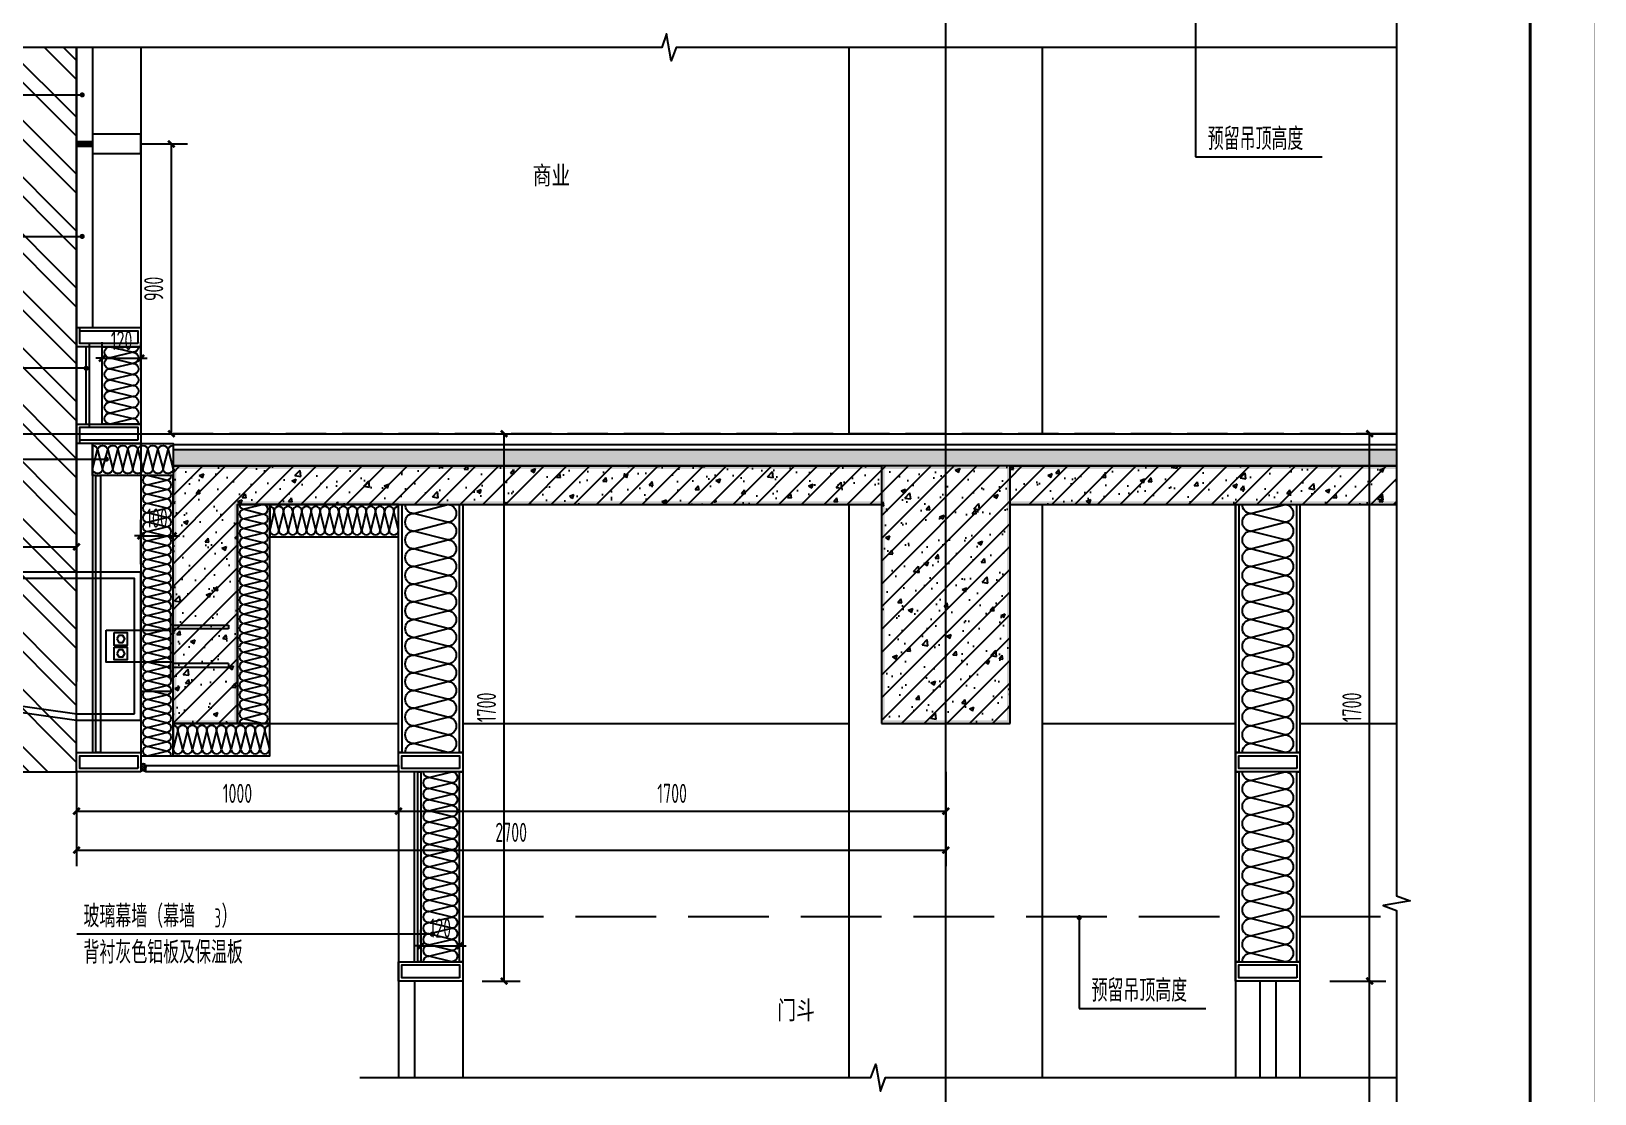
# Model space of a CAD drawing. Extents: x 76956 to 102217, y 21605 to 39570.
# Drawn here: x 83981 to 88837, y 31298 to 34598 of the extents above; entities that cross this region are included whole.
import ezdxf

# ---------------------------------------------------------------- set-up
doc = ezdxf.new("R2010")
doc.units = 0
doc.header["$LTSCALE"] = 1000
doc.header["$MEASUREMENT"] = 0
doc.linetypes.add('DASH', pattern=[0.35, 0.25, -0.1])
doc.linetypes.add('DOTE', pattern=[2.42, 2, -0.2, 0.02, -0.2])
for name, color, linetype in [('00-图签', 7, 'Continuous'), ('01-标注_尺寸', 124, 'Continuous'), ('01-标注_符号', 200, 'Continuous'), ('02-TEXT_标注', 130, 'Continuous'), ('05-填充_156', 156, 'Continuous'), ('05-填充_天正', 26, 'Continuous'), ('A-C_玻璃幕墙', 140, 'Continuous'), ('A-D_龙骨', 152, 'Continuous'), ('A-STR-面层', 191, 'Continuous'), ('A-SUR_保温', 222, 'Continuous'), ('A-SUR_吊顶', 40, 'Continuous'), ('A-SUR_看线', 231, 'Continuous'), ('A-SUR_面层', 191, 'Continuous'), ('A-TECH_结构', 21, 'Continuous'), ('A-金属背板', 30, 'Continuous'), ('A_AXIS-轴线', 36, 'Continuous'), ('A_STR-砼墙', 51, 'Continuous'), ('A_STR-砼柱', 51, 'Continuous'), ('D_铝板', 181, 'Continuous'), ('PUB_WALL', 9, 'Continuous')]:
    doc.layers.add(name, color=color, linetype=linetype)
doc.layers.add('DIM_MODI', color=2, linetype='Continuous', plot=False)
doc.layers.add('STE1_carbon steel', color=66, linetype='Continuous', lineweight=25)
doc.styles.add('_TCH_DIM', font='ros1.shx', dxfattribs={"width": 0.75, "bigfont": 'jd.shx'})
doc.styles.add('_TCH_DIM_T3', font='ros1.shx', dxfattribs={"width": 0.705882, "bigfont": 'jd.shx'})
doc.styles.get("Standard").update_dxf_attribs({"font": 'STXIHEI_0.TTF', "width": 0.75})
doc.dimstyles.new('_TCH_ARCH&&20', dxfattribs={"dimtxt": 59.5, "dimasz": 20, "dimexe": 50, "dimexo": 60, "dimgap": 25.25, "dimtad": 1, "dimdec": 0, "dimzin": 0, "dimdsep": 46, "dimtxsty": '_TCH_DIM_T3', "dimblk": 'ARCHTICK', "dimcen": 0.09, "dimclrt": 7, "dimazin": 2, "dimtfac": 1, "dimtdec": 0, "dimtix": 1, "dimtmove": 2, "dimatfit": 3, "dimfxl": 0, "dimtolj": 1, "dimtzin": 0, "dimarcsym": 0})
pattern_1 = [(45, (0, 0), (-35.35534, 35.35534), []), (50, (0, 0), (143.45204, -12.55043), [15, -165]), (355, (0, 0), (-27.75027, 150.43843), [12, -132]), (100.4514, (11.95, -1.05), (115.70188, 137.8879), [12.74804, -140.22842]), (46.1842, (0, 40), (213.4482, -33.1038), [22.5, -247.5]), (96.6356, (17.79, 37.24), (186.93254, 194.82357), [19.12206, -210.3426]), (351.1842, (0, 40), (186.9324, 194.8237), [18, -198]), (21, (20, 30), (119.38141, -80.52378), [15, -165]), (326, (20, 30), (48.66307, 145.03), [12, -132]), (71.4514, (29.95, 23.29), (168.04453, 64.5061), [12.74804, -140.22842]), (37.5, (0, 0), (2.43197, 66.57877), [0, -130.4, 0, -134, 0, -132.5]), (7.5, (0, 0), (52.61391, 78.88234), [0, -76.4, 0, -127.4, 0, -50.5]), (327.5, (-44.6, 0), (106.764487, -4.510974), [0, -50, 0, -156, 0, -207]), (317.5, (-64.6, 0), (116.63723, 20.021), [0, -65, 0, -103.6, 0, -147])]

# ---------------------------------------------------------------- blocks, each defined once
blk = doc.blocks.new('$LinePat$岩棉板')
at = {"color": 0}
for p, q in [((0, -17), (12, -67)), ((12, -67), (24, -17))]:
    blk.add_line(p, q, dxfattribs=at)
for centre, start, end in [((12, -17), 0, 180), ((0, -67), 270, 0), ((24, -67), 180, 270)]:
    blk.add_arc(centre, 12, start, end, dxfattribs=at)
at = {"layer": 'Defpoints'}
blk.add_point((0, 0.1), dxfattribs=at)
at = {"layer": 'Defpoints', "color": 0}
blk.add_point((24, -84), dxfattribs=at)
blk = doc.blocks.new('*U55')
blk.add_lwpolyline([(0, 100), (870, 100), (870, 0), (0, 0)], close=True)
at = {"color": 8, "xscale": -1.208333332326955, "yscale": 1.188379012465143, "zscale": 1.188379012465143}
for p in [(29, 100), (58, 100), (87, 100), (116, 100), (145, 100), (174, 100), (203, 100), (232, 100), (261, 100), (290, 100), (319, 100), (348, 100), (377, 100), (406, 100), (435, 100), (464, 100), (493, 100), (522, 100), (551, 100), (580, 100), (609, 100), (638, 100), (667, 100), (696, 100), (725, 100), (754, 100), (783, 100), (812, 100), (841, 100), (870, 100)]:
    blk.add_blockref('$LinePat$岩棉板', p, dxfattribs=at)
blk = doc.blocks.new('*U7')
blk.add_lwpolyline([(0, 100), (250, 100), (250, 0), (0, 0)], close=True)
at = {"color": 8, "xscale": -1.302083332321743, "yscale": 1.188379012465143, "zscale": 1.188379012465143}
for p in [(31.3, 100), (62.5, 100), (93.8, 100), (125, 100), (156.3, 100), (187.5, 100), (218.8, 100), (250, 100)]:
    blk.add_blockref('$LinePat$岩棉板', p, dxfattribs=at)
blk = doc.blocks.new('hk')
at = {"layer": 'A-C_玻璃幕墙'}
for points in [[(0, 0), (200, 0), (200, 60), (0, 60)], [(10, 10), (190, 10), (190, 50), (10, 50)]]:
    blk.add_lwpolyline(points, close=True, dxfattribs=at)
blk = doc.blocks.new('*U9')
blk.add_lwpolyline([(0, 100), (300, 100), (300, 0), (0, 0)], close=True)
at = {"color": 8, "xscale": -1.249999998958332, "yscale": 1.188379012465143, "zscale": 1.188379012465143}
for p in [(30, 100), (60, 100), (90, 100), (120, 100), (150, 100), (180, 100), (210, 100), (240, 100), (270, 100), (300, 100)]:
    blk.add_blockref('$LinePat$岩棉板', p, dxfattribs=at)
blk = doc.blocks.new('*U10')
blk.add_lwpolyline([(0, 100), (680, 100), (680, 0), (0, 0)], close=True)
at = {"color": 8, "xscale": -1.231884056944115, "yscale": 1.188379012465143, "zscale": 1.188379012465143}
for p in [(29.6, 100), (59.1, 100), (88.7, 100), (118.3, 100), (147.8, 100), (177.4, 100), (207, 100), (236.5, 100), (266.1, 100), (295.7, 100), (325.2, 100), (354.8, 100), (384.3, 100), (413.9, 100), (443.5, 100), (473, 100), (502.6, 100), (532.2, 100), (561.7, 100), (591.3, 100), (620.9, 100), (650.4, 100), (680, 100)]:
    blk.add_blockref('$LinePat$岩棉板', p, dxfattribs=at)
blk = doc.blocks.new('*U11')
blk.add_lwpolyline([(0, 100), (400, 100), (400, 0), (0, 0)], close=True)
at = {"color": 8, "xscale": -1.190466317077269, "yscale": 1.188379012465143, "zscale": 1.188379012465143}
for p in [(28.6, 100), (57.1, 100), (85.7, 100), (114.3, 100), (142.9, 100), (171.4, 100), (200, 100), (228.6, 100), (257.1, 100), (285.7, 100), (314.3, 100), (342.9, 100), (371.4, 100), (400, 100)]:
    blk.add_blockref('$LinePat$岩棉板', p, dxfattribs=at)
blk = doc.blocks.new('*U15')
at = {"layer": '05-填充_156'}
h = blk.add_hatch(dxfattribs=at)
h.set_pattern_fill('金属', color=256, scale=50)
h.set_pattern_definition([(45, (-3e-10, 2309.96), (-88.3883, 88.3883), []), (45, (58.93, 2309.96), (-88.3883, 88.3883), [])])
h.paths.add_polyline_path([(-300, 2030), (0, 2030), (0, -220), (-300, -220)])
at = {"layer": 'A-SUR_看线', "color": 8}
blk.add_lwpolyline([(-300, 2030), (0, 2030), (0, -220), (-300, -220)], close=True, dxfattribs=at)
blk = doc.blocks.new('图框-A1')
for points, const_width in [([(0, 0), (841, 0), (841, 594), (0, 594)], 0.05), ([(766, 584), (25, 584), (25, 10), (766, 10)], 0.5)]:
    blk.add_lwpolyline(points, close=True, dxfattribs=dict(const_width=const_width))
blk = doc.blocks.new('幕墙龙骨')
at = {"const_width": 20}
blk.add_lwpolyline([(-150, 0), (-200, 0)], dxfattribs=at)
blk.add_lwpolyline([(-150, 30), (-150, -30), (0, -30), (0, 30)], close=True)
blk = doc.blocks.new('A$C68D91851')
at = {"layer": 'STE1_carbon steel', "color": 225}
for p, q in [((172, 65.5), (172, 53.5)), ((172, -53.5), (172, -65.5))]:
    blk.add_line(p, q, dxfattribs=at)
for points in [[(-8, -100), (0, -100), (0, 100), (-8, 100)], [(-208, 50), (-8, 50), (-8, -50), (-208, -50)]]:
    blk.add_lwpolyline(points, close=True, dxfattribs=at)
at = {"layer": 'STE1_carbon steel', "color": 225, "elevation": 0}
for points in [[(0, 65.5), (172, 65.5)], [(172, 53.5), (0, 53.5)], [(172, -53.5), (0, -53.5)], [(0, -65.5), (172, -65.5)]]:
    blk.add_lwpolyline(points, dxfattribs=at)
for points in [[(-182.5, 42.5), (-142.5, 42.5), (-142.5, 2.5), (-182.5, 2.5)], [(-175, 22.5), (-168.7, 11.7), (-156.3, 11.7), (-150, 22.5), (-156.3, 33.3), (-168.7, 33.3)], [(-182.5, -2.5), (-142.5, -2.5), (-142.5, -42.5), (-182.5, -42.5)], [(-175, -22.5), (-168.7, -33.3), (-156.3, -33.3), (-150, -22.5), (-156.3, -11.7), (-168.7, -11.7)]]:
    blk.add_lwpolyline(points, close=True, dxfattribs=at)
blk = doc.blocks.new('000')
at = {"layer": '05-填充_天正'}
h = blk.add_hatch(dxfattribs=at)
h.set_pattern_fill('AR-CONC', color=256, scale=20, style=0)
h.set_pattern_definition([(50, (0, 0), (36.43693, -3.18782), [3.81, -41.91]), (355, (0, 0), (-7.04857, 38.21133), [3.048, -33.528]), (100.451, (3.036, -0.266), (29.3885, 35.02334), [3.238, -35.618]), (46.1842, (0, 10.16), (54.2158, -8.40847), [5.715, -62.865]), (96.6356, (4.52, 9.46), (47.48085, 49.4851), [4.857, -53.427]), (351.184, (0, 10.16), (47.4809, 49.485), [4.572, -50.292]), (21, (5.08, 7.62), (30.32298, -20.4531), [3.81, -41.91]), (326, (5.08, 7.62), (12.3604, 36.8376), [3.048, -33.528]), (71.4514, (7.607, 5.916), (42.6833, 16.38457), [3.238, -35.618]), (37.5, (0, 0), (0.61772, 16.91101), [0, -33.1216, 0, -34.036, 0, -33.655]), (7.5, (0, 0), (13.36393, 20.036115), [0, -19.4056, 0, -32.3596, 0, -12.827]), (327.5, (-11.328, 0), (27.11812, -1.14575), [0, -12.7, 0, -39.624, 0, -52.578]), (317.5, (-16.408, 0), (29.62584, 5.0853), [0, -16.51, 0, -26.3144, 0, -37.338])])
h.paths.add_polyline_path([(-3800, 50), (-3800, 0), (0, 0), (0, 50)])
at = {"layer": 'PUB_WALL'}
for points in [[(-3800, 50), (0, 50), (0, 40), (-3800, 40)], [(-3800, 0), (0, 0), (0, 10), (-3800, 10)]]:
    blk.add_hatch(color=256, dxfattribs=at).paths.add_polyline_path(points)
at = {"layer": 'A-STR-面层', "linetype": 'DASH', "ltscale": 0.5}
blk.add_lwpolyline([(-3800, 100), (0, 100)], dxfattribs=at)
at = {"layer": 'A-STR-面层'}
blk.add_lwpolyline([(-3800, 65), (0, 65)], dxfattribs=at)
at = {"layer": 'A-SUR_面层'}
for p, q in [((-3800, 50), (0, 50)), ((-3800, 0), (0, 0))]:
    blk.add_line(p, q, dxfattribs=at)
blk = doc.blocks.new('_ArchTick')
at = {"color": 0, "linetype": 'ByBlock', "const_width": 0.4}
blk.add_lwpolyline([(-0.5, -0.5), (0.5, 0.5)], dxfattribs=at)
blk = doc.blocks.new('*D99')
at = {"layer": '01-标注_尺寸', "color": 0, "lineweight": -2, "transparency": 16777216}
for p, q in [((84121.3, 32298.1), (84121.3, 32126)), ((85121.3, 32298.1), (85121.3, 32126)), ((84121.3, 32176), (85121.3, 32176))]:
    blk.add_line(p, q, dxfattribs=at)
at = {"layer": 'Defpoints', "color": 0, "transparency": 16777216}
for p in [(84121.3, 32358.1), (85121.3, 32358.1), (85121.3, 32176)]:
    blk.add_point(p, dxfattribs=at)
at = {"layer": '01-标注_尺寸', "color": 0, "lineweight": -2, "transparency": 16777216, "xscale": 20, "yscale": 20, "zscale": 20, "rotation": 180}
blk.add_blockref('_ArchTick', (84121.3, 32176), dxfattribs=at)
at = {"layer": '01-标注_尺寸', "color": 0, "lineweight": -2, "transparency": 16777216, "xscale": 20, "yscale": 20, "zscale": 20}
blk.add_blockref('_ArchTick', (85121.3, 32176), dxfattribs=at)
at = {"layer": '01-标注_尺寸', "color": 7, "transparency": 16777216, "insert": (84621.3, 32231), "char_height": 59.5, "attachment_point": 5, "style": '_TCH_DIM_T3'}
blk.add_mtext('\\A1;1000', dxfattribs=at)
blk = doc.blocks.new('*D100')
at = {"layer": '01-标注_尺寸', "color": 0, "lineweight": -2, "transparency": 16777216}
for p, q in [((85121.3, 32298.1), (85121.3, 32126)), ((86821.3, 32298.1), (86821.3, 32126)), ((85121.3, 32176), (86821.3, 32176))]:
    blk.add_line(p, q, dxfattribs=at)
at = {"layer": 'Defpoints', "color": 0, "transparency": 16777216}
for p in [(85121.3, 32358.1), (86821.3, 32358.1), (86821.3, 32176)]:
    blk.add_point(p, dxfattribs=at)
at = {"layer": '01-标注_尺寸', "color": 0, "lineweight": -2, "transparency": 16777216, "xscale": 20, "yscale": 20, "zscale": 20, "rotation": 180}
blk.add_blockref('_ArchTick', (85121.3, 32176), dxfattribs=at)
at = {"layer": '01-标注_尺寸', "color": 0, "lineweight": -2, "transparency": 16777216, "xscale": 20, "yscale": 20, "zscale": 20}
blk.add_blockref('_ArchTick', (86821.3, 32176), dxfattribs=at)
at = {"layer": '01-标注_尺寸', "color": 7, "transparency": 16777216, "insert": (85971.3, 32231), "char_height": 59.5, "attachment_point": 5, "style": '_TCH_DIM_T3'}
blk.add_mtext('\\A1;1700', dxfattribs=at)
blk = doc.blocks.new('*D131')
at = {"layer": '01-标注_尺寸', "color": 0, "lineweight": -2, "transparency": 16777216}
for p, q in [((84321.3, 34248.1), (84466.1, 34248.1)), ((84416.1, 33348.1), (84416.1, 34248.1)), ((84321.3, 33348.1), (84466.1, 33348.1))]:
    blk.add_line(p, q, dxfattribs=at)
at = {"layer": 'Defpoints', "color": 0, "transparency": 16777216}
for p in [(84261.3, 34248.1), (84416.1, 34248.1), (84261.3, 33348.1)]:
    blk.add_point(p, dxfattribs=at)
at = {"layer": '01-标注_尺寸', "color": 0, "lineweight": -2, "transparency": 16777216, "xscale": 20, "yscale": 20, "zscale": 20}
for p, rotation in [((84416.1, 34248.1), 90), ((84416.1, 33348.1), 270)]:
    blk.add_blockref('_ArchTick', p, dxfattribs=dict(at, rotation=rotation))
at = {"layer": '01-标注_尺寸', "color": 7, "transparency": 16777216, "insert": (84361.1, 33798.1), "char_height": 59.5, "attachment_point": 5, "rotation": 90, "style": '_TCH_DIM_T3'}
blk.add_mtext('\\A1;900', dxfattribs=at)
blk = doc.blocks.new('*D209')
at = {"layer": '01-标注_尺寸', "color": 0, "lineweight": -2, "transparency": 16777216}
for p, q in [((82321.3, 32978.1), (82321.3, 33046.5)), ((84121.3, 32978.1), (84121.3, 33046.5)), ((82321.3, 32996.5), (84121.3, 32996.5))]:
    blk.add_line(p, q, dxfattribs=at)
at = {"layer": 'Defpoints', "color": 0, "transparency": 16777216}
for p in [(84121.3, 32996.5), (82321.3, 32918.1), (84121.3, 32918.1)]:
    blk.add_point(p, dxfattribs=at)
at = {"layer": '01-标注_尺寸', "color": 0, "lineweight": -2, "transparency": 16777216, "xscale": 20, "yscale": 20, "zscale": 20, "rotation": 180}
blk.add_blockref('_ArchTick', (82321.3, 32996.5), dxfattribs=at)
at = {"layer": '01-标注_尺寸', "color": 0, "lineweight": -2, "transparency": 16777216, "xscale": 20, "yscale": 20, "zscale": 20}
blk.add_blockref('_ArchTick', (84121.3, 32996.5), dxfattribs=at)
at = {"layer": '01-标注_尺寸', "color": 7, "transparency": 16777216, "insert": (83221.3, 33051.5), "char_height": 59.5, "attachment_point": 5, "style": '_TCH_DIM_T3'}
blk.add_mtext('\\A1;1800', dxfattribs=at)
blk = doc.blocks.new('*D211')
at = {"layer": '01-标注_尺寸', "color": 0, "lineweight": -2, "transparency": 16777216}
for p, q in [((84121.3, 32152.1), (84121.3, 32005)), ((86821.3, 32152.1), (86821.3, 32005)), ((84121.3, 32055), (86821.3, 32055))]:
    blk.add_line(p, q, dxfattribs=at)
at = {"layer": 'Defpoints', "color": 0, "transparency": 16777216}
for p in [(84121.3, 32212.1), (86821.3, 32212.1), (86821.3, 32055)]:
    blk.add_point(p, dxfattribs=at)
at = {"layer": '01-标注_尺寸', "color": 0, "lineweight": -2, "transparency": 16777216, "xscale": 20, "yscale": 20, "zscale": 20, "rotation": 180}
blk.add_blockref('_ArchTick', (84121.3, 32055), dxfattribs=at)
at = {"layer": '01-标注_尺寸', "color": 0, "lineweight": -2, "transparency": 16777216, "xscale": 20, "yscale": 20, "zscale": 20}
blk.add_blockref('_ArchTick', (86821.3, 32055), dxfattribs=at)
at = {"layer": '01-标注_尺寸', "color": 7, "transparency": 16777216, "insert": (85471.3, 32110), "char_height": 59.5, "attachment_point": 5, "style": '_TCH_DIM_T3'}
blk.add_mtext('\\A1;2700', dxfattribs=at)
blk = doc.blocks.new('*D214')
at = {"layer": '01-标注_尺寸', "color": 0, "lineweight": -2, "transparency": 16777216}
for p, q in [((85381.3, 33348.1), (85499.5, 33348.1)), ((85449.5, 31648.1), (85449.5, 33348.1)), ((85381.3, 31648.1), (85499.5, 31648.1))]:
    blk.add_line(p, q, dxfattribs=at)
at = {"layer": 'Defpoints', "color": 0, "transparency": 16777216}
for p in [(85321.3, 33348.1), (85449.5, 33348.1), (85321.3, 31648.1)]:
    blk.add_point(p, dxfattribs=at)
at = {"layer": '01-标注_尺寸', "color": 0, "lineweight": -2, "transparency": 16777216, "xscale": 20, "yscale": 20, "zscale": 20}
for p, rotation in [((85449.5, 33348.1), 90), ((85449.5, 31648.1), 270)]:
    blk.add_blockref('_ArchTick', p, dxfattribs=dict(at, rotation=rotation))
at = {"layer": '01-标注_尺寸', "color": 7, "transparency": 16777216, "insert": (85394.5, 32498.1), "char_height": 59.5, "attachment_point": 5, "rotation": 90, "style": '_TCH_DIM_T3'}
blk.add_mtext('\\A1;1700', dxfattribs=at)
blk = doc.blocks.new('*D215')
at = {"layer": '01-标注_尺寸', "color": 0, "lineweight": -2, "transparency": 16777216}
for p, q in [((88013.8, 31648.1), (88187.5, 31648.1)), ((88137.5, 30448.1), (88137.5, 31648.1)), ((88013.8, 30448.1), (88187.5, 30448.1))]:
    blk.add_line(p, q, dxfattribs=at)
at = {"layer": 'Defpoints', "color": 0, "transparency": 16777216}
for p in [(87953.8, 31648.1), (88137.5, 31648.1), (87953.8, 30448.1)]:
    blk.add_point(p, dxfattribs=at)
at = {"layer": '01-标注_尺寸', "color": 0, "lineweight": -2, "transparency": 16777216, "xscale": 20, "yscale": 20, "zscale": 20}
for p, rotation in [((88137.5, 31648.1), 90), ((88137.5, 30448.1), 270)]:
    blk.add_blockref('_ArchTick', p, dxfattribs=dict(at, rotation=rotation))
at = {"layer": '01-标注_尺寸', "color": 7, "transparency": 16777216, "insert": (88082.5, 31048.1), "char_height": 59.5, "attachment_point": 5, "rotation": 90, "style": '_TCH_DIM_T3'}
blk.add_mtext('\\A1;3400', dxfattribs=at)
blk = doc.blocks.new('*D216')
at = {"layer": '01-标注_尺寸', "color": 0, "lineweight": -2, "transparency": 16777216}
for p, q in [((88013.8, 33348.1), (88187.5, 33348.1)), ((88137.5, 31648.1), (88137.5, 33348.1)), ((88013.8, 31648.1), (88187.5, 31648.1))]:
    blk.add_line(p, q, dxfattribs=at)
at = {"layer": 'Defpoints', "color": 0, "transparency": 16777216}
for p in [(87953.8, 33348.1), (88137.5, 33348.1), (87953.8, 31648.1)]:
    blk.add_point(p, dxfattribs=at)
at = {"layer": '01-标注_尺寸', "color": 0, "lineweight": -2, "transparency": 16777216, "xscale": 20, "yscale": 20, "zscale": 20}
for p, rotation in [((88137.5, 33348.1), 90), ((88137.5, 31648.1), 270)]:
    blk.add_blockref('_ArchTick', p, dxfattribs=dict(at, rotation=rotation))
at = {"layer": '01-标注_尺寸', "color": 7, "transparency": 16777216, "insert": (88082.5, 32498.1), "char_height": 59.5, "attachment_point": 5, "rotation": 90, "style": '_TCH_DIM_T3'}
blk.add_mtext('\\A1;1700', dxfattribs=at)
blk = doc.blocks.new('*D223')
at = {"layer": '01-标注_尺寸', "color": 0, "lineweight": -2, "transparency": 16777216}
for p, q in [((84201.3, 33558.1), (84201.3, 33632.5)), ((84321.3, 33558.1), (84321.3, 33632.5)), ((84201.3, 33582.5), (84181.3, 33582.5)), ((84201.3, 33582.5), (84321.3, 33582.5)), ((84321.3, 33582.5), (84341.3, 33582.5))]:
    blk.add_line(p, q, dxfattribs=at)
at = {"layer": 'Defpoints', "color": 0, "transparency": 16777216}
for p in [(84321.3, 33582.5), (84201.3, 33498.1), (84321.3, 33498.1)]:
    blk.add_point(p, dxfattribs=at)
at = {"layer": '01-标注_尺寸', "color": 0, "lineweight": -2, "transparency": 16777216, "xscale": 20, "yscale": 20, "zscale": 20}
blk.add_blockref('_ArchTick', (84201.3, 33582.5), dxfattribs=at)
at = {"layer": '01-标注_尺寸', "color": 0, "lineweight": -2, "transparency": 16777216, "xscale": 20, "yscale": 20, "zscale": 20, "rotation": 180}
blk.add_blockref('_ArchTick', (84321.3, 33582.5), dxfattribs=at)
at = {"layer": '01-标注_尺寸', "color": 7, "transparency": 16777216, "insert": (84261.3, 33637.5), "char_height": 59.5, "attachment_point": 5, "style": '_TCH_DIM_T3'}
blk.add_mtext('\\A1;120', dxfattribs=at)
blk = doc.blocks.new('*D224')
at = {"layer": '01-标注_尺寸', "color": 0, "lineweight": -2, "transparency": 16777216}
for p, q in [((84321.3, 32943.1), (84321.3, 33081)), ((84421.3, 32943.1), (84421.3, 33081)), ((84321.3, 33031), (84301.3, 33031)), ((84321.3, 33031), (84421.3, 33031)), ((84421.3, 33031), (84441.3, 33031))]:
    blk.add_line(p, q, dxfattribs=at)
at = {"layer": 'Defpoints', "color": 0, "transparency": 16777216}
for p in [(84421.3, 33031), (84321.3, 32883.1), (84421.3, 32883.1)]:
    blk.add_point(p, dxfattribs=at)
at = {"layer": '01-标注_尺寸', "color": 0, "lineweight": -2, "transparency": 16777216, "xscale": 20, "yscale": 20, "zscale": 20}
blk.add_blockref('_ArchTick', (84321.3, 33031), dxfattribs=at)
at = {"layer": '01-标注_尺寸', "color": 0, "lineweight": -2, "transparency": 16777216, "xscale": 20, "yscale": 20, "zscale": 20, "rotation": 180}
blk.add_blockref('_ArchTick', (84421.3, 33031), dxfattribs=at)
at = {"layer": '01-标注_尺寸', "color": 7, "transparency": 16777216, "insert": (84371.3, 33086), "char_height": 59.5, "attachment_point": 5, "style": '_TCH_DIM_T3'}
blk.add_mtext('\\A1;100', dxfattribs=at)
blk = doc.blocks.new('*D225')
at = {"layer": '01-标注_尺寸', "color": 0, "lineweight": -2, "transparency": 16777216}
for p, q in [((85191.3, 31768.1), (85191.3, 31807.5)), ((85311.3, 31768.1), (85311.3, 31807.5)), ((85191.3, 31757.5), (85171.3, 31757.5)), ((85191.3, 31757.5), (85311.3, 31757.5)), ((85311.3, 31757.5), (85331.3, 31757.5))]:
    blk.add_line(p, q, dxfattribs=at)
at = {"layer": 'Defpoints', "color": 0, "transparency": 16777216}
for p in [(85311.3, 31757.5), (85191.3, 31708.1), (85311.3, 31708.1)]:
    blk.add_point(p, dxfattribs=at)
at = {"layer": '01-标注_尺寸', "color": 0, "lineweight": -2, "transparency": 16777216, "xscale": 20, "yscale": 20, "zscale": 20}
blk.add_blockref('_ArchTick', (85191.3, 31757.5), dxfattribs=at)
at = {"layer": '01-标注_尺寸', "color": 0, "lineweight": -2, "transparency": 16777216, "xscale": 20, "yscale": 20, "zscale": 20, "rotation": 180}
blk.add_blockref('_ArchTick', (85311.3, 31757.5), dxfattribs=at)
at = {"layer": '01-标注_尺寸', "color": 7, "transparency": 16777216, "insert": (85251.3, 31812.5), "char_height": 59.5, "attachment_point": 5, "style": '_TCH_DIM_T3'}
blk.add_mtext('\\A1;120', dxfattribs=at)

msp = doc.modelspace()

# ---------------------------------------------------------------- hatches: boundary and pattern name
at = {"layer": '05-填充_天正'}
h = msp.add_hatch(dxfattribs=at)
h.set_pattern_fill('钢筋混凝土', color=256, scale=20, style=0)
h.set_pattern_definition(pattern_1)
h.paths.add_polyline_path([(84421.3, 33248.1), (84421.3, 33128.1), (84431.3, 33138.1), (84521.3, 33168.1), (84521.3, 33248.1)])
h = msp.add_hatch(dxfattribs=at)
h.set_pattern_fill('钢筋混凝土', color=256, scale=20, style=0)
h.set_pattern_definition(pattern_1)
h.paths.add_polyline_path([(86621.3, 33128.1), (86621.3, 33248.1), (84521.3, 33248.1), (84521.3, 33168.1), (84611.3, 33138.1), (84621.3, 33128.1)])
h = msp.add_hatch(dxfattribs=at)
h.set_pattern_fill('钢筋混凝土', color=256, scale=20, style=0)
h.set_pattern_definition(pattern_1)
h.paths.add_polyline_path([(87021.3, 32448.1), (87021.3, 33248.1), (86621.3, 33248.1), (86621.3, 32448.1)])
h = msp.add_hatch(dxfattribs=at)
h.set_pattern_fill('钢筋混凝土', color=256, scale=20, style=0)
h.set_pattern_definition(pattern_1)
h.paths.add_polyline_path([(87021.3, 33248.1), (87021.3, 33128.1), (88221.3, 33128.1), (88221.3, 33248.1)])
h = msp.add_hatch(dxfattribs=at)
h.set_pattern_fill('钢筋混凝土', color=256, scale=20, style=0)
h.set_pattern_definition(pattern_1)
h.paths.add_polyline_path([(84421.3, 32448.1), (84621.3, 32448.1), (84621.3, 33128.1), (84611.3, 33138.1), (84521.3, 33168.1), (84431.3, 33138.1), (84421.3, 33128.1)])
at = {"layer": '05-填充_天正', "transparency": 33554641}
h = msp.add_hatch(dxfattribs=at)
h.set_pattern_fill('HEX', color=256, scale=1.5)
h.set_pattern_definition([(0, (77767.9297, 33258.1027), (0, 2.474667), [1.42875, -2.8575]), (120, (77767.9297, 33258.1027), (-2.1431245, -1.2373335), [1.42875, -2.8575]), (60, (77769.3585, 33258.1027), (-2.1431245, 1.2373335), [1.42875, -2.8575])])
edge = h.paths.add_edge_path()
edge.add_ellipse((84328.8, 32312.6), major_axis=(0, -11.1), ratio=0.6782, start_angle=0, end_angle=360)
at = {"layer": 'A_STR-砼柱'}
for points in [[(87021.3, 33248.1), (86621.3, 33248.1), (86631.3, 33238.1), (87011.3, 33238.1)], [(86621.3, 33248.1), (86621.3, 32448.1), (86631.3, 32458.1), (86631.3, 33238.1)], [(87021.3, 32448.1), (87021.3, 33248.1), (87011.3, 33238.1), (87011.3, 32458.1)], [(86621.3, 32448.1), (87021.3, 32448.1), (87011.3, 32458.1), (86631.3, 32458.1)]]:
    msp.add_hatch(color=256, dxfattribs=at).paths.add_polyline_path(points)
at = {"layer": 'PUB_WALL'}
for points in [[(84421.3, 33248.1), (84521.3, 33248.1), (84521.3, 33238.1), (84421.3, 33238.1)], [(84421.3, 33248.1), (84421.3, 33128.1), (84431.3, 33128.1), (84431.3, 33248.1)], [(86621.3, 33238.1), (86621.3, 33248.1), (84521.3, 33248.1), (84521.3, 33238.1)], [(87021.3, 33248.1), (87021.3, 33238.1), (88221.3, 33238.1), (88221.3, 33248.1)], [(84421.3, 33128.1), (84421.3, 33128.1), (84431.3, 33138.1), (84421.3, 33138.1)], [(84421.3, 32448.1), (84421.3, 33128.1), (84431.3, 33138.1), (84431.3, 32448.1)], [(84621.3, 32448.1), (84621.3, 33128.1), (84611.3, 33138.1), (84611.3, 32448.1)], [(86621.3, 33128.1), (86621.3, 33138.1), (84611.3, 33138.1), (84621.3, 33128.1)], [(87021.3, 33138.1), (87021.3, 33128.1), (88221.3, 33128.1), (88221.3, 33138.1)], [(84421.3, 32448.1), (84621.3, 32448.1), (84621.3, 32458.1), (84421.3, 32458.1)]]:
    msp.add_hatch(color=256, dxfattribs=at).paths.add_polyline_path(points)

# ---------------------------------------------------------------- linework, layer by layer
at = {"layer": '01-标注_符号'}
for p, q in [((87596.8, 35048.1), (87596.8, 34208.1)), ((87596.8, 34208.1), (87990.1, 34208.1)), ((84151.3, 33551.5), (83808.1, 33551.5)), ((87235.8, 31845), (87235.8, 31563)), ((84853.1, 31793.5), (84122.1, 31793.5)), ((85226.6, 31793.5), (84853.1, 31793.5)), ((87235.8, 31563), (87629.1, 31563))]:
    msp.add_line(p, q, dxfattribs=at)
for points in [[(88221.3, 39168.1), (88221.3, 31912.6), (88263.3, 31897.3), (88179.3, 31882.5), (88221.3, 31867.6), (88221.3, 24612)], [(88221.3, 34548.1), (85983.8, 34548.1), (85968.5, 34506.1), (85953.7, 34590.1), (85938.8, 34548.1), (83701.3, 34548.1)], [(83005.1, 34400.5), (84139, 34400.5)], [(83005.1, 33961), (84139, 33961)], [(83005.1, 33268.9), (84213.8, 33268.9)], [(85001.3, 31348.1), (86588.8, 31348.1), (86604.1, 31390.1), (86618.9, 31306.1), (86633.8, 31348.1), (88221.3, 31348.1)]]:
    msp.add_lwpolyline(points, dxfattribs=at)
at = {"layer": '01-标注_符号', "const_width": 8}
for points in [[(84135, 34400.5, 1), (84143, 34400.5, 1)], [(84135, 33961, 1), (84143, 33961, 1)], [(84155.3, 33551.5, 1), (84147.3, 33551.5, 1)], [(84209.8, 33268.9, 1), (84217.8, 33268.9, 1)], [(87235.8, 31849, 1), (87235.8, 31841, 1)], [(85230.6, 31793.5, 1), (85222.6, 31793.5, 1)]]:
    msp.add_lwpolyline(points, format="xyb", close=True, dxfattribs=at)
at = {"layer": '05-填充_天正'}
msp.add_arc((84328.8, 32291.7), 9.87, 40.5823, 139.4177, dxfattribs=at)
msp.add_ellipse((84328.8, 32312.6), major_axis=(0, -11.1), ratio=0.6782, start_param=-1.570796, end_param=4.712389, dxfattribs=at)
at = {"layer": 'A-C_玻璃幕墙'}
msp.add_line((85171.3, 31708.1), (85171.3, 32298.1), dxfattribs=at)
for points in [[(84121.3, 34548.1), (84121.3, 32578.1)], [(84171.3, 34548.1), (84171.3, 33678.1)], [(84321.3, 34548.1), (84321.3, 32358.1)], [(84121.3, 33318.1), (84121.3, 33378.1), (84151.3, 33378.1), (84151.3, 33618.1), (84121.3, 33618.1), (84121.3, 33678.1)], [(84131.3, 33318.1), (84131.3, 33368.1), (84161.3, 33368.1), (84161.3, 33628.1), (84131.3, 33628.1), (84131.3, 33678.1)], [(84171.3, 33318.1), (84171.3, 32358.1)], [(85321.3, 33128.1), (85321.3, 31348.1)], [(87721.3, 33128.1), (87721.3, 31348.1)], [(87921.3, 33128.1), (87921.3, 31348.1)], [(85121.3, 32298.1), (85121.3, 31348.1)], [(85171.3, 31648.1), (85171.3, 31348.1)], [(87796.3, 31648.1), (87796.3, 31348.1)], [(87846.3, 31648.1), (87846.3, 31348.1)]]:
    msp.add_lwpolyline(points, dxfattribs=at)
for points in [[(84321.3, 33618.1), (84121.3, 33618.1), (84121.3, 33678.1), (84321.3, 33678.1)], [(84321.3, 33318.1), (84121.3, 33318.1), (84121.3, 33378.1), (84321.3, 33378.1)]]:
    msp.add_lwpolyline(points, close=True, dxfattribs=at)
at = {"layer": 'A-SUR_保温'}
msp.add_lwpolyline([(84201.3, 33378.1), (84201.3, 33618.1), (84321.3, 33618.1), (84321.3, 33378.1)], close=True, dxfattribs=at)
msp.add_lwpolyline([(84421.3, 33218.1), (84321.3, 33218.1), (84321.3, 32548.1), (84421.3, 32548.1), (84421.3, 33218.1)], dxfattribs=at)
at = {"layer": 'A-SUR_吊顶', "linetype": 'DASH'}
for p, q in [((85321.3, 31848.1), (87721.3, 31848.1)), ((87921.3, 31848.1), (88221.3, 31848.1))]:
    msp.add_line(p, q, dxfattribs=at)
at = {"layer": 'A-SUR_面层'}
msp.add_lwpolyline([(84421.3, 33348.1), (88221.3, 33348.1)], dxfattribs=at)
at = {"layer": 'A-TECH_结构'}
for p, q in [((84721.3, 32448.1), (85121.3, 32448.1)), ((85321.3, 32448.1), (86521.3, 32448.1))]:
    msp.add_line(p, q, dxfattribs=at)
for points in [[(86521.3, 33348.1), (86521.3, 34548.1)], [(87121.3, 33348.1), (87121.3, 34548.1)], [(86521.3, 31348.1), (86521.3, 33128.1)], [(87121.3, 31348.1), (87121.3, 33128.1)], [(87121.3, 32448.1), (87721.3, 32448.1)], [(87921.3, 32448.1), (88221.3, 32448.1)]]:
    msp.add_lwpolyline(points, dxfattribs=at)
at = {"layer": 'A-金属背板'}
for points in [[(84181.3, 33218.1), (84196.3, 33218.1), (84196.3, 32358.1), (84181.3, 32358.1)], [(85121.3, 33128.1), (85131.3, 33128.1), (85131.3, 32358.1), (85121.3, 32358.1)], [(85311.3, 33128.1), (85321.3, 33128.1), (85321.3, 32358.1), (85311.3, 32358.1)], [(87721.3, 33128.1), (87731.3, 33128.1), (87731.3, 32358.1), (87721.3, 32358.1)], [(87911.3, 33128.1), (87921.3, 33128.1), (87921.3, 32358.1), (87911.3, 32358.1)], [(85181.3, 32298.1), (85191.3, 32298.1), (85191.3, 31708.1), (85181.3, 31708.1)], [(85311.3, 32298.1), (85321.3, 32298.1), (85321.3, 31708.1), (85311.3, 31708.1)], [(87721.3, 32298.1), (87731.3, 32298.1), (87731.3, 31708.1), (87721.3, 31708.1)], [(87911.3, 32298.1), (87921.3, 32298.1), (87921.3, 31708.1), (87911.3, 31708.1)]]:
    msp.add_lwpolyline(points, close=True, dxfattribs=at)
at = {"layer": 'A_AXIS-轴线'}
msp.add_lwpolyline([(86821.3, 24908.1), (86821.3, 38838.1)], dxfattribs=at)
at = {"layer": 'A_STR-砼墙'}
for p, q in [((84421.3, 33248.1), (84521.3, 33248.1)), ((84421.3, 33248.1), (84421.3, 33128.1)), ((84521.3, 33248.1), (86621.3, 33248.1)), ((87021.3, 33248.1), (88221.3, 33248.1)), ((84421.3, 33128.1), (84421.3, 33128.1)), ((84421.3, 32448.1), (84421.3, 33128.1)), ((84621.3, 32448.1), (84621.3, 33128.1)), ((84621.3, 33128.1), (86621.3, 33128.1)), ((87021.3, 33128.1), (88221.3, 33128.1)), ((84421.3, 32448.1), (84621.3, 32448.1))]:
    msp.add_line(p, q, dxfattribs=at)
at = {"layer": 'A_STR-砼柱'}
for p, q in [((87021.3, 33248.1), (86621.3, 33248.1)), ((86621.3, 33248.1), (86621.3, 32448.1)), ((87021.3, 32448.1), (87021.3, 33248.1)), ((86621.3, 32448.1), (87021.3, 32448.1))]:
    msp.add_line(p, q, dxfattribs=at)
at = {"layer": 'D_铝板'}
msp.add_lwpolyline([(84321.3, 32918.1), (82521.3, 32918.1), (82521.3, 32893.1), (82571.3, 32893.1), (82571.3, 32688.1), (82521.3, 32688.1), (82521.3, 32663.1), (82671.3, 32663.1), (84121.3, 32458.1), (84321.3, 32458.1), (84321.3, 32918.1)], dxfattribs=at)
for points in [[(84301.3, 32478.1), (84301.3, 32898.1), (82591.3, 32898.1), (82591.3, 32683.1), (82672.4, 32683.1), (84122.4, 32478.1)], [(84336.3, 32298.1), (84336.3, 32318.1), (85121.3, 32318.1), (85121.3, 32298.1)]]:
    msp.add_lwpolyline(points, close=True, dxfattribs=at)
at = {"layer": 'DIM_MODI', "color": 24, "linetype": 'DOTE'}
msp.add_line((83394.8, 33348.1), (88221.3, 33348.1), dxfattribs=at)

# ---------------------------------------------------------------- block references
at = {"xscale": 20, "yscale": 20, "zscale": 20, "rotation": 270}
msp.add_blockref('图框-A1', (76956.3, 39569.4), dxfattribs=at)
at = {"xscale": -1}
for name, p in [('hk', (84321.3, 33618.1)), ('hk', (84321.3, 33318.1)), ('000', (84421.3, 33248.1)), ('hk', (84321.3, 32298.1)), ('hk', (85321.3, 32298.1)), ('hk', (87921.3, 32298.1)), ('hk', (85321.3, 31648.1)), ('hk', (87921.3, 31648.1))]:
    msp.add_blockref(name, p, dxfattribs=at)
at = {"color": 8}
for p, xscale, yscale, zscale, rotation in [((84201.3, 33618.1), -1.428571427380952, 1.426054814958172, 1.426054814958172, 90), ((84201.3, 33583.8), -1.428571427380952, 1.426054814958172, 1.426054814958172, 90), ((84201.3, 33549.5), -1.428571427380952, 1.426054814958172, 1.426054814958172, 90), ((84201.3, 33515.2), -1.428571427380952, 1.426054814958172, 1.426054814958172, 90), ((84201.3, 33481), -1.428571427380952, 1.426054814958172, 1.426054814958172, 90), ((84201.3, 33446.7), -1.428571427380952, 1.426054814958172, 1.426054814958172, 90), ((84201.3, 33412.4), -1.428571427380952, 1.426054814958172, 1.426054814958172, 90), ((85311.3, 33073.1), -2.291666665823868, 2.139082222437259, 2.139082222437259, 270.0000000000098), ((87911.3, 33073.1), -2.291666665823868, 2.139082222437259, 2.139082222437259, 270.0000000000098), ((85311.3, 33018.1), -2.291666665823868, 2.139082222437259, 2.139082222437259, 270.0000000000098), ((87911.3, 33018.1), -2.291666665823868, 2.139082222437259, 2.139082222437259, 270.0000000000098), ((85311.3, 32963.1), -2.291666665823868, 2.139082222437259, 2.139082222437259, 270.0000000000098), ((87911.3, 32963.1), -2.291666665823868, 2.139082222437259, 2.139082222437259, 270.0000000000098), ((85311.3, 32908.1), -2.291666665823868, 2.139082222437259, 2.139082222437259, 270.0000000000098), ((87911.3, 32908.1), -2.291666665823868, 2.139082222437259, 2.139082222437259, 270.0000000000098), ((85311.3, 32853.1), -2.291666665823868, 2.139082222437259, 2.139082222437259, 270.0000000000098), ((87911.3, 32853.1), -2.291666665823868, 2.139082222437259, 2.139082222437259, 270.0000000000098), ((85311.3, 32798.1), -2.291666665823868, 2.139082222437259, 2.139082222437259, 270.0000000000098), ((87911.3, 32798.1), -2.291666665823868, 2.139082222437259, 2.139082222437259, 270.0000000000098), ((85311.3, 32743.1), -2.291666665823868, 2.139082222437259, 2.139082222437259, 270.0000000000098), ((87911.3, 32743.1), -2.291666665823868, 2.139082222437259, 2.139082222437259, 270.0000000000098), ((85311.3, 32688.1), -2.291666665823868, 2.139082222437259, 2.139082222437259, 270.0000000000098), ((87911.3, 32688.1), -2.291666665823868, 2.139082222437259, 2.139082222437259, 270.0000000000098), ((85311.3, 32633.1), -2.291666665823868, 2.139082222437259, 2.139082222437259, 270.0000000000098), ((87911.3, 32633.1), -2.291666665823868, 2.139082222437259, 2.139082222437259, 270.0000000000098), ((85311.3, 32578.1), -2.291666665823868, 2.139082222437259, 2.139082222437259, 270.0000000000098), ((87911.3, 32578.1), -2.291666665823868, 2.139082222437259, 2.139082222437259, 270.0000000000098), ((85311.3, 32523.1), -2.291666665823868, 2.139082222437259, 2.139082222437259, 270.0000000000098), ((87911.3, 32523.1), -2.291666665823868, 2.139082222437259, 2.139082222437259, 270.0000000000098), ((85311.3, 32468.1), -2.291666665823868, 2.139082222437259, 2.139082222437259, 270.0000000000098), ((87911.3, 32468.1), -2.291666665823868, 2.139082222437259, 2.139082222437259, 270.0000000000098), ((85311.3, 32413.1), -2.291666665823868, 2.139082222437259, 2.139082222437259, 270.0000000000098), ((87911.3, 32413.1), -2.291666665823868, 2.139082222437259, 2.139082222437259, 270.0000000000098), ((85311.3, 32358.1), -2.291666665823868, 2.139082222437259, 2.139082222437259, 270.0000000000098), ((87911.3, 32358.1), -2.291666665823868, 2.139082222437259, 2.139082222437259, 270.0000000000098), ((85311.3, 32263.4), -1.446078430167484, 1.426054814958172, 1.426054814958172, 270.0000000000099), ((87911.3, 32244.5), -2.234848481628263, 2.139082222437259, 2.139082222437259, 270.0000000000099), ((85311.3, 32228.7), -1.446078430167484, 1.426054814958172, 1.426054814958172, 270.0000000000099), ((87911.3, 32190.8), -2.234848481628263, 2.139082222437259, 2.139082222437259, 270.0000000000099), ((85311.3, 32194), -1.446078430167484, 1.426054814958172, 1.426054814958172, 270.0000000000099), ((85311.3, 32159.3), -1.446078430167484, 1.426054814958172, 1.426054814958172, 270.0000000000099), ((85311.3, 32124.6), -1.446078430167484, 1.426054814958172, 1.426054814958172, 270.0000000000099), ((87911.3, 32137.2), -2.234848481628263, 2.139082222437259, 2.139082222437259, 270.0000000000099), ((85311.3, 32089.9), -1.446078430167484, 1.426054814958172, 1.426054814958172, 270.0000000000099), ((87911.3, 32083.6), -2.234848481628263, 2.139082222437259, 2.139082222437259, 270.0000000000099), ((85311.3, 32055.2), -1.446078430167484, 1.426054814958172, 1.426054814958172, 270.0000000000099), ((85311.3, 32020.5), -1.446078430167484, 1.426054814958172, 1.426054814958172, 270.0000000000099), ((87911.3, 32029.9), -2.234848481628263, 2.139082222437259, 2.139082222437259, 270.0000000000099), ((85311.3, 31985.7), -1.446078430167484, 1.426054814958172, 1.426054814958172, 270.0000000000099), ((87911.3, 31976.3), -2.234848481628263, 2.139082222437259, 2.139082222437259, 270.0000000000099), ((85311.3, 31951), -1.446078430167484, 1.426054814958172, 1.426054814958172, 270.0000000000099), ((87911.3, 31922.6), -2.234848481628263, 2.139082222437259, 2.139082222437259, 270.0000000000099), ((85311.3, 31916.3), -1.446078430167484, 1.426054814958172, 1.426054814958172, 270.0000000000099), ((85311.3, 31881.6), -1.446078430167484, 1.426054814958172, 1.426054814958172, 270.0000000000099), ((87911.3, 31869), -2.234848481628263, 2.139082222437259, 2.139082222437259, 270.0000000000099), ((85311.3, 31846.9), -1.446078430167484, 1.426054814958172, 1.426054814958172, 270.0000000000099), ((87911.3, 31815.4), -2.234848481628263, 2.139082222437259, 2.139082222437259, 270.0000000000099), ((85311.3, 31812.2), -1.446078430167484, 1.426054814958172, 1.426054814958172, 270.0000000000099), ((85311.3, 31777.5), -1.446078430167484, 1.426054814958172, 1.426054814958172, 270.0000000000099), ((87911.3, 31761.7), -2.234848481628263, 2.139082222437259, 2.139082222437259, 270.0000000000099), ((85311.3, 31742.8), -1.446078430167484, 1.426054814958172, 1.426054814958172, 270.0000000000099), ((87911.3, 31708.1), -2.234848481628263, 2.139082222437259, 2.139082222437259, 270.0000000000099), ((85311.3, 31708.1), -1.446078430167484, 1.426054814958172, 1.426054814958172, 270.0000000000099)]:
    msp.add_blockref('$LinePat$岩棉板', p, dxfattribs=dict(at, xscale=xscale, yscale=yscale, zscale=zscale, rotation=rotation))
msp.add_blockref('A$C68D91851', (84421.3, 32688.1))
at = {"layer": '00-图签', "xscale": -1}
msp.add_blockref('*U15', (83821.3, 32518.1), dxfattribs=at)
at = {"layer": 'A-D_龙骨'}
msp.add_blockref('幕墙龙骨', (84321.3, 34248.1), dxfattribs=at)
at = {"layer": 'A-SUR_保温', "rotation": 180}
msp.add_blockref('*U7', (84421.3, 33318.1), dxfattribs=at)
at = {"layer": 'A-SUR_保温', "xscale": -1}
for name, p, rotation in [('*U55', (84421.3, 33218.1), 90), ('*U10', (84621.3, 32448.1), 270), ('*U11', (84721.3, 33128.1), 180), ('*U9', (84421.3, 32448.1), 180)]:
    msp.add_blockref(name, p, dxfattribs=dict(at, rotation=rotation))

# ---------------------------------------------------------------- texts
at = {"layer": '02-TEXT_标注', "style": '_TCH_DIM'}
for s, height, width, p in [('预留吊顶高度', 69.46, 0.75, (87635, 34229.1)), ('玻璃幕墙（幕墙', 69.46, 0.75, (84143.1, 31814.5)), ('3', 59.5, 0.529412, (84550.5, 31814.5)), ('）', 69.5, 0.75, (84571.5, 31814.5)), ('背衬灰色铝板及保温板', 69.46, 0.75, (84143.1, 31702.5)), ('预留吊顶高度', 69.46, 0.75, (87274, 31584))]:
    msp.add_text(s, height=height, dxfattribs=dict(at, width=width)).set_placement(p)
at = {"layer": '02-TEXT_标注', "width": 0.75}
for s, p in [('商业', (85538, 34122.1)), ('门斗', (86297.7, 31529.3))]:
    msp.add_text(s, height=57.09, dxfattribs=at).set_placement(p)

# ---------------------------------------------------------------- dimensions: what is measured, and where the dimension line sits
at = {"layer": '01-标注_尺寸'}
for p1, p2, distance, picture, middle in [((84261.3, 33348.1), (84261.3, 34248.1), -154.8, '*D131', (84361.1, 33798.1)), ((84201.3, 33498.1), (84321.3, 33498.1), 84.4, '*D223', (84261.3, 33637.5)), ((85321.3, 31648.1), (85321.3, 33348.1), -128.2, '*D214', (85394.5, 32498.1)), ((87953.8, 31648.1), (87953.8, 33348.1), -183.7, '*D216', (88082.5, 32498.1)), ((84321.3, 32883.1), (84421.3, 32883.1), 147.9, '*D224', (84371.3, 33086)), ((82321.3, 32918.1), (84121.3, 32918.1), 78.4, '*D209', (83221.3, 33051.5)), ((84121.3, 32358.1), (85121.3, 32358.1), -182.1, '*D99', (84621.3, 32231)), ((85121.3, 32358.1), (86821.3, 32358.1), -182.1, '*D100', (85971.3, 32231)), ((84121.3, 32212.1), (86821.3, 32212.1), -157.1, '*D211', (85471.3, 32110)), ((85191.3, 31708.1), (85311.3, 31708.1), 49.4, '*D225', (85251.3, 31812.5))]:
    dim = msp.add_aligned_dim(p1=p1, p2=p2, distance=distance, dimstyle='_TCH_ARCH&&20', dxfattribs=at)
    dim.commit()
    dim.dimension.update_dxf_attribs({"geometry": picture, "text_midpoint": middle})
dim = msp.add_aligned_dim(p1=(87953.8, 30448.1), p2=(87953.8, 31648.1), distance=-183.7, text='3400', dimstyle='_TCH_ARCH&&20', dxfattribs=at)
dim.commit()
dim.dimension.update_dxf_attribs({"geometry": '*D215', "text_midpoint": (88082.5, 31048.1)})

doc.saveas('drawing.dxf')
